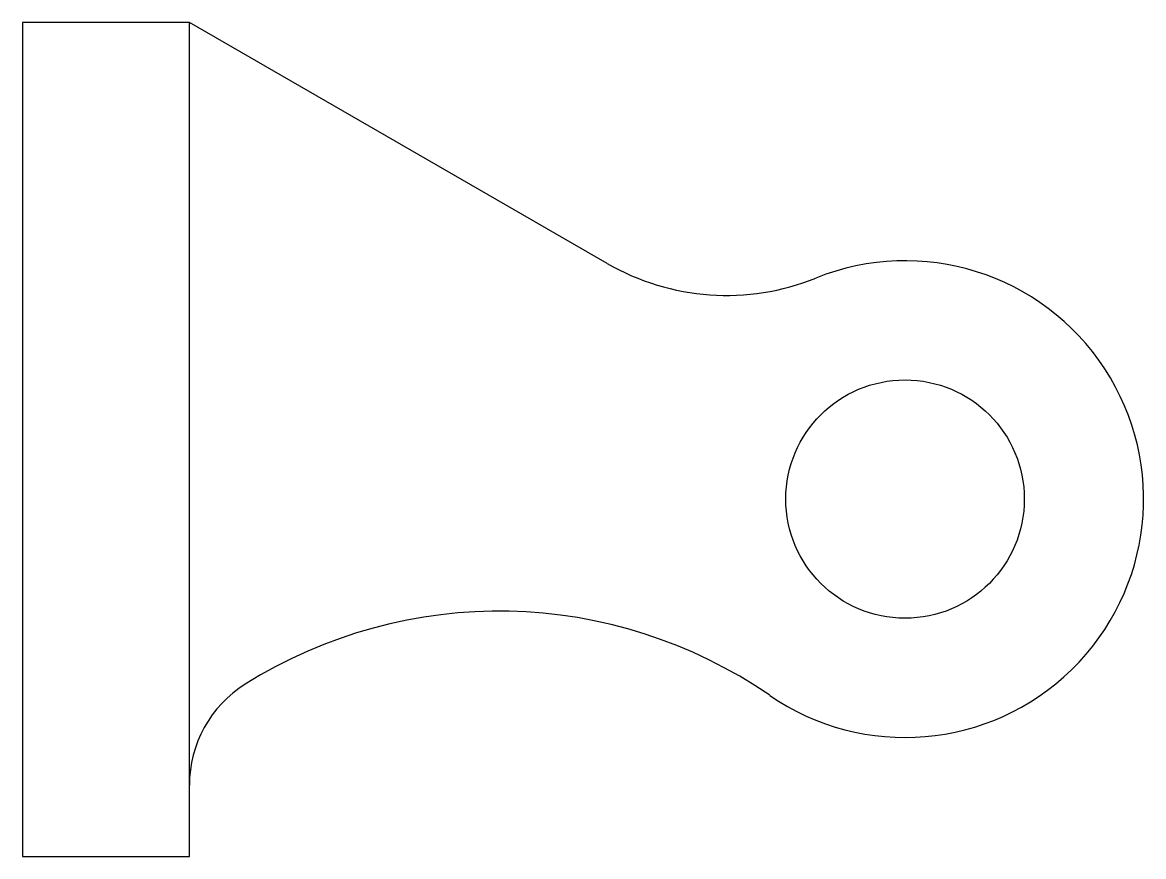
# Model space of a CAD drawing. Header units: centimetres. Extents: x 1438.4 to 1485.4, y 3409 to 3444.
import ezdxf

# ---------------------------------------------------------------- set-up
doc = ezdxf.new("R2010")
doc.units = ezdxf.units.CM

msp = doc.modelspace()

# ---------------------------------------------------------------- linework, layer by layer
for p, q in [((1445.379, 3443.965), (1438.379, 3443.965)), ((1438.379, 3443.965), (1438.379, 3408.965)), ((1445.379, 3408.965), (1445.379, 3443.965)), ((1462.895, 3433.852), (1445.379, 3443.965)), ((1438.379, 3408.965), (1445.379, 3408.965))]:
    msp.add_line(p, q)
msp.add_circle((1475.379, 3423.965), 5)
for centre, radius, start, end in [((1467.895, 3442.513), 10, 240, 291.9735), ((1475.379, 3423.965), 10, 235.4294, 111.9735), ((1458.356, 3399.263), 20, 55.4294, 122.1288), ((1450.379, 3411.965), 5, 122.1288, 180)]:
    msp.add_arc(centre, radius, start, end)

doc.saveas('drawing.dxf')
